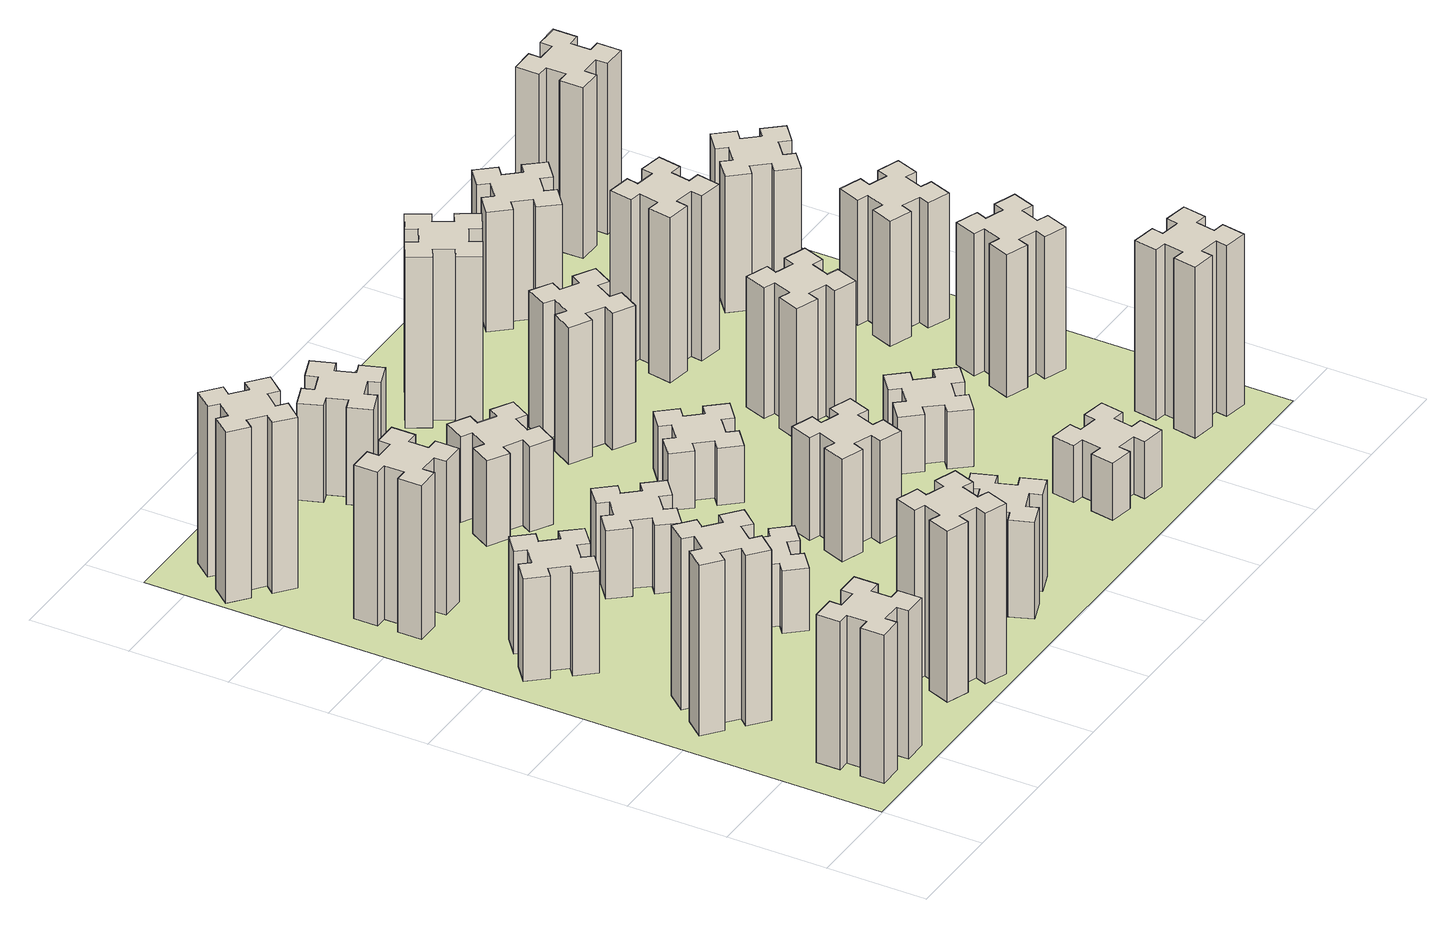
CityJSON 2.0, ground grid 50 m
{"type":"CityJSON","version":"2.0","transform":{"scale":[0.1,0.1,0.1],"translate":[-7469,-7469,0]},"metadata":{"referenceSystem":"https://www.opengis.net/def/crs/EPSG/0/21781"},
"CityObjects":{
"building1":{"type":"Building","attributes":{"class":"1000","function":"1000","usage":"1000","yearOfConstruction":2016,"roofType":"1000","measuredHeight":78,"storeysAboveGround":30,"storeysBelowGround":0},"geometry":[{"type":"Solid","lod":"1","boundaries":[[[[0,1,2,3,4,5,6,7,8,9,10,11,12,13,14,15,16,17,18,19]],[[17,16,20,21]],[[16,15,22,20]],[[15,14,23,22]],[[14,13,24,23]],[[13,12,25,24]],[[12,11,26,25]],[[11,10,27,26]],[[10,9,28,27]],[[9,8,29,28]],[[8,7,30,29]],[[7,6,31,30]],[[6,5,32,31]],[[5,4,33,32]],[[4,3,34,33]],[[3,2,35,34]],[[2,1,36,35]],[[1,0,37,36]],[[0,19,38,37]],[[19,18,39,38]],[[18,17,21,39]],[[24,25,26,27,28,29,30,31,32,33,34,35,36,37,38,39,21,20,22,23]]]]}]},
"building2":{"type":"Building","attributes":{"class":"1000","function":"1000","usage":"1000","yearOfConstruction":2016,"roofType":"1000","measuredHeight":90,"storeysAboveGround":30,"storeysBelowGround":0},"geometry":[{"type":"Solid","lod":"1","boundaries":[[[[40,41,42,43,44,45,46,47,48,49,50,51,52,53,54,55,56,57,58,59]],[[57,56,60,61]],[[56,55,62,60]],[[55,54,63,62]],[[54,53,64,63]],[[53,52,65,64]],[[52,51,66,65]],[[51,50,67,66]],[[50,49,68,67]],[[49,48,69,68]],[[48,47,70,69]],[[47,46,71,70]],[[46,45,72,71]],[[45,44,73,72]],[[44,43,74,73]],[[43,42,75,74]],[[42,41,76,75]],[[41,40,77,76]],[[40,59,78,77]],[[59,58,79,78]],[[58,57,61,79]],[[64,65,66,67,68,69,70,71,72,73,74,75,76,77,78,79,61,60,62,63]]]]}]},
"building3":{"type":"Building","attributes":{"class":"1000","function":"1000","usage":"1000","yearOfConstruction":2016,"roofType":"1000","measuredHeight":54,"storeysAboveGround":30,"storeysBelowGround":0},"geometry":[{"type":"Solid","lod":"1","boundaries":[[[[80,81,82,83,84,85,86,87,88,89,90,91,92,93,94,95,96,97,98,99]],[[97,96,100,101]],[[96,95,102,100]],[[95,94,103,102]],[[94,93,104,103]],[[93,92,105,104]],[[92,91,106,105]],[[91,90,107,106]],[[90,89,108,107]],[[89,88,109,108]],[[88,87,110,109]],[[87,86,111,110]],[[86,85,112,111]],[[85,84,113,112]],[[84,83,114,113]],[[83,82,115,114]],[[82,81,116,115]],[[81,80,117,116]],[[80,99,118,117]],[[99,98,119,118]],[[98,97,101,119]],[[104,105,106,107,108,109,110,111,112,113,114,115,116,117,118,119,101,100,102,103]]]]}]},
"building4":{"type":"Building","attributes":{"class":"1000","function":"1000","usage":"1000","yearOfConstruction":2016,"roofType":"1000","measuredHeight":81,"storeysAboveGround":30,"storeysBelowGround":0},"geometry":[{"type":"Solid","lod":"1","boundaries":[[[[120,121,122,123,124,125,126,127,128,129,130,131,132,133,134,135,136,137,138,139]],[[137,136,140,141]],[[136,135,142,140]],[[135,134,143,142]],[[134,133,144,143]],[[133,132,145,144]],[[132,131,146,145]],[[131,130,147,146]],[[130,129,148,147]],[[129,128,149,148]],[[128,127,150,149]],[[127,126,151,150]],[[126,125,152,151]],[[125,124,153,152]],[[124,123,154,153]],[[123,122,155,154]],[[122,121,156,155]],[[121,120,157,156]],[[120,139,158,157]],[[139,138,159,158]],[[138,137,141,159]],[[144,145,146,147,148,149,150,151,152,153,154,155,156,157,158,159,141,140,142,143]]]]}]},
"building5":{"type":"Building","attributes":{"class":"1000","function":"1000","usage":"1000","yearOfConstruction":2016,"roofType":"1000","measuredHeight":90,"storeysAboveGround":30,"storeysBelowGround":0},"geometry":[{"type":"Solid","lod":"1","boundaries":[[[[160,161,162,163,164,165,166,167,168,169,170,171,172,173,174,175,176,177,178,179]],[[177,176,180,181]],[[176,175,182,180]],[[175,174,183,182]],[[174,173,184,183]],[[173,172,185,184]],[[172,171,186,185]],[[171,170,187,186]],[[170,169,188,187]],[[169,168,189,188]],[[168,167,190,189]],[[167,166,191,190]],[[166,165,192,191]],[[165,164,193,192]],[[164,163,194,193]],[[163,162,195,194]],[[162,161,196,195]],[[161,160,197,196]],[[160,179,198,197]],[[179,178,199,198]],[[178,177,181,199]],[[184,185,186,187,188,189,190,191,192,193,194,195,196,197,198,199,181,180,182,183]]]]}]},
"building6":{"type":"Building","attributes":{"class":"1000","function":"1000","usage":"1000","yearOfConstruction":2016,"roofType":"1000","measuredHeight":90,"storeysAboveGround":30,"storeysBelowGround":0},"geometry":[{"type":"Solid","lod":"1","boundaries":[[[[200,201,202,203,204,205,206,207,208,209,210,211,212,213,214,215,216,217,218,219]],[[217,216,220,221]],[[216,215,222,220]],[[215,214,223,222]],[[214,213,224,223]],[[213,212,225,224]],[[212,211,226,225]],[[211,210,227,226]],[[210,209,228,227]],[[209,208,229,228]],[[208,207,230,229]],[[207,206,231,230]],[[206,205,232,231]],[[205,204,233,232]],[[204,203,234,233]],[[203,202,235,234]],[[202,201,236,235]],[[201,200,237,236]],[[200,219,238,237]],[[219,218,239,238]],[[218,217,221,239]],[[224,225,226,227,228,229,230,231,232,233,234,235,236,237,238,239,221,220,222,223]]]]}]},
"building7":{"type":"Building","attributes":{"class":"1000","function":"1000","usage":"1000","yearOfConstruction":2016,"roofType":"1000","measuredHeight":33,"storeysAboveGround":30,"storeysBelowGround":0},"geometry":[{"type":"Solid","lod":"1","boundaries":[[[[240,241,242,243,244,245,246,247,248,249,250,251,252,253,254,255,256,257,258,259]],[[257,256,260,261]],[[256,255,262,260]],[[255,254,263,262]],[[254,253,264,263]],[[253,252,265,264]],[[252,251,266,265]],[[251,250,267,266]],[[250,249,268,267]],[[249,248,269,268]],[[248,247,270,269]],[[247,246,271,270]],[[246,245,272,271]],[[245,244,273,272]],[[244,243,274,273]],[[243,242,275,274]],[[242,241,276,275]],[[241,240,277,276]],[[240,259,278,277]],[[259,258,279,278]],[[258,257,261,279]],[[264,265,266,267,268,269,270,271,272,273,274,275,276,277,278,279,261,260,262,263]]]]}]},
"building8":{"type":"Building","attributes":{"class":"1000","function":"1000","usage":"1000","yearOfConstruction":2016,"roofType":"1000","measuredHeight":36,"storeysAboveGround":30,"storeysBelowGround":0},"geometry":[{"type":"Solid","lod":"1","boundaries":[[[[280,281,282,283,284,285,286,287,288,289,290,291,292,293,294,295,296,297,298,299]],[[297,296,300,301]],[[296,295,302,300]],[[295,294,303,302]],[[294,293,304,303]],[[293,292,305,304]],[[292,291,306,305]],[[291,290,307,306]],[[290,289,308,307]],[[289,288,309,308]],[[288,287,310,309]],[[287,286,311,310]],[[286,285,312,311]],[[285,284,313,312]],[[284,283,314,313]],[[283,282,315,314]],[[282,281,316,315]],[[281,280,317,316]],[[280,299,318,317]],[[299,298,319,318]],[[298,297,301,319]],[[304,305,306,307,308,309,310,311,312,313,314,315,316,317,318,319,301,300,302,303]]]]}]},
"building9":{"type":"Building","attributes":{"class":"1000","function":"1000","usage":"1000","yearOfConstruction":2016,"roofType":"1000","measuredHeight":51,"storeysAboveGround":30,"storeysBelowGround":0},"geometry":[{"type":"Solid","lod":"1","boundaries":[[[[320,321,322,323,324,325,326,327,328,329,330,331,332,333,334,335,336,337,338,339]],[[337,336,340,341]],[[336,335,342,340]],[[335,334,343,342]],[[334,333,344,343]],[[333,332,345,344]],[[332,331,346,345]],[[331,330,347,346]],[[330,329,348,347]],[[329,328,349,348]],[[328,327,350,349]],[[327,326,351,350]],[[326,325,352,351]],[[325,324,353,352]],[[324,323,354,353]],[[323,322,355,354]],[[322,321,356,355]],[[321,320,357,356]],[[320,339,358,357]],[[339,338,359,358]],[[338,337,341,359]],[[344,345,346,347,348,349,350,351,352,353,354,355,356,357,358,359,341,340,342,343]]]]}]},
"building10":{"type":"Building","attributes":{"class":"1000","function":"1000","usage":"1000","yearOfConstruction":2016,"roofType":"1000","measuredHeight":45,"storeysAboveGround":30,"storeysBelowGround":0},"geometry":[{"type":"Solid","lod":"1","boundaries":[[[[360,361,362,363,364,365,366,367,368,369,370,371,372,373,374,375,376,377,378,379]],[[377,376,380,381]],[[376,375,382,380]],[[375,374,383,382]],[[374,373,384,383]],[[373,372,385,384]],[[372,371,386,385]],[[371,370,387,386]],[[370,369,388,387]],[[369,368,389,388]],[[368,367,390,389]],[[367,366,391,390]],[[366,365,392,391]],[[365,364,393,392]],[[364,363,394,393]],[[363,362,395,394]],[[362,361,396,395]],[[361,360,397,396]],[[360,379,398,397]],[[379,378,399,398]],[[378,377,381,399]],[[384,385,386,387,388,389,390,391,392,393,394,395,396,397,398,399,381,380,382,383]]]]}]},
"building11":{"type":"Building","attributes":{"class":"1000","function":"1000","usage":"1000","yearOfConstruction":2016,"roofType":"1000","measuredHeight":51,"storeysAboveGround":30,"storeysBelowGround":0},"geometry":[{"type":"Solid","lod":"1","boundaries":[[[[400,401,402,403,404,405,406,407,408,409,410,411,412,413,414,415,416,417,418,419]],[[417,416,420,421]],[[416,415,422,420]],[[415,414,423,422]],[[414,413,424,423]],[[413,412,425,424]],[[412,411,426,425]],[[411,410,427,426]],[[410,409,428,427]],[[409,408,429,428]],[[408,407,430,429]],[[407,406,431,430]],[[406,405,432,431]],[[405,404,433,432]],[[404,403,434,433]],[[403,402,435,434]],[[402,401,436,435]],[[401,400,437,436]],[[400,419,438,437]],[[419,418,439,438]],[[418,417,421,439]],[[424,425,426,427,428,429,430,431,432,433,434,435,436,437,438,439,421,420,422,423]]]]}]},
"building12":{"type":"Building","attributes":{"class":"1000","function":"1000","usage":"1000","yearOfConstruction":2016,"roofType":"1000","measuredHeight":54,"storeysAboveGround":30,"storeysBelowGround":0},"geometry":[{"type":"Solid","lod":"1","boundaries":[[[[440,441,442,443,444,445,446,447,448,449,450,451,452,453,454,455,456,457,458,459]],[[457,456,460,461]],[[456,455,462,460]],[[455,454,463,462]],[[454,453,464,463]],[[453,452,465,464]],[[452,451,466,465]],[[451,450,467,466]],[[450,449,468,467]],[[449,448,469,468]],[[448,447,470,469]],[[447,446,471,470]],[[446,445,472,471]],[[445,444,473,472]],[[444,443,474,473]],[[443,442,475,474]],[[442,441,476,475]],[[441,440,477,476]],[[440,459,478,477]],[[459,458,479,478]],[[458,457,461,479]],[[464,465,466,467,468,469,470,471,472,473,474,475,476,477,478,479,461,460,462,463]]]]}]},
"building13":{"type":"Building","attributes":{"class":"1000","function":"1000","usage":"1000","yearOfConstruction":2016,"roofType":"1000","measuredHeight":30,"storeysAboveGround":30,"storeysBelowGround":0},"geometry":[{"type":"Solid","lod":"1","boundaries":[[[[480,481,482,483,484,485,486,487,488,489,490,491,492,493,494,495,496,497,498,499]],[[497,496,500,501]],[[496,495,502,500]],[[495,494,503,502]],[[494,493,504,503]],[[493,492,505,504]],[[492,491,506,505]],[[491,490,507,506]],[[490,489,508,507]],[[489,488,509,508]],[[488,487,510,509]],[[487,486,511,510]],[[486,485,512,511]],[[485,484,513,512]],[[484,483,514,513]],[[483,482,515,514]],[[482,481,516,515]],[[481,480,517,516]],[[480,499,518,517]],[[499,498,519,518]],[[498,497,501,519]],[[504,505,506,507,508,509,510,511,512,513,514,515,516,517,518,519,501,500,502,503]]]]}]},
"building14":{"type":"Building","attributes":{"class":"1000","function":"1000","usage":"1000","yearOfConstruction":2016,"roofType":"1000","measuredHeight":72,"storeysAboveGround":30,"storeysBelowGround":0},"geometry":[{"type":"Solid","lod":"1","boundaries":[[[[520,521,522,523,524,525,526,527,528,529,530,531,532,533,534,535,536,537,538,539]],[[537,536,540,541]],[[536,535,542,540]],[[535,534,543,542]],[[534,533,544,543]],[[533,532,545,544]],[[532,531,546,545]],[[531,530,547,546]],[[530,529,548,547]],[[529,528,549,548]],[[528,527,550,549]],[[527,526,551,550]],[[526,525,552,551]],[[525,524,553,552]],[[524,523,554,553]],[[523,522,555,554]],[[522,521,556,555]],[[521,520,557,556]],[[520,539,558,557]],[[539,538,559,558]],[[538,537,541,559]],[[544,545,546,547,548,549,550,551,552,553,554,555,556,557,558,559,541,540,542,543]]]]}]},
"building15":{"type":"Building","attributes":{"class":"1000","function":"1000","usage":"1000","yearOfConstruction":2016,"roofType":"1000","measuredHeight":30,"storeysAboveGround":30,"storeysBelowGround":0},"geometry":[{"type":"Solid","lod":"1","boundaries":[[[[560,561,562,563,564,565,566,567,568,569,570,571,572,573,574,575,576,577,578,579]],[[577,576,580,581]],[[576,575,582,580]],[[575,574,583,582]],[[574,573,584,583]],[[573,572,585,584]],[[572,571,586,585]],[[571,570,587,586]],[[570,569,588,587]],[[569,568,589,588]],[[568,567,590,589]],[[567,566,591,590]],[[566,565,592,591]],[[565,564,593,592]],[[564,563,594,593]],[[563,562,595,594]],[[562,561,596,595]],[[561,560,597,596]],[[560,579,598,597]],[[579,578,599,598]],[[578,577,581,599]],[[584,585,586,587,588,589,590,591,592,593,594,595,596,597,598,599,581,580,582,583]]]]}]},
"building16":{"type":"Building","attributes":{"class":"1000","function":"1000","usage":"1000","yearOfConstruction":2016,"roofType":"1000","measuredHeight":90,"storeysAboveGround":30,"storeysBelowGround":0},"geometry":[{"type":"Solid","lod":"1","boundaries":[[[[600,601,602,603,604,605,606,607,608,609,610,611,612,613,614,615,616,617,618,619]],[[617,616,620,621]],[[616,615,622,620]],[[615,614,623,622]],[[614,613,624,623]],[[613,612,625,624]],[[612,611,626,625]],[[611,610,627,626]],[[610,609,628,627]],[[609,608,629,628]],[[608,607,630,629]],[[607,606,631,630]],[[606,605,632,631]],[[605,604,633,632]],[[604,603,634,633]],[[603,602,635,634]],[[602,601,636,635]],[[601,600,637,636]],[[600,619,638,637]],[[619,618,639,638]],[[618,617,621,639]],[[624,625,626,627,628,629,630,631,632,633,634,635,636,637,638,639,621,620,622,623]]]]}]},
"building17":{"type":"Building","attributes":{"class":"1000","function":"1000","usage":"1000","yearOfConstruction":2016,"roofType":"1000","measuredHeight":30,"storeysAboveGround":30,"storeysBelowGround":0},"geometry":[{"type":"Solid","lod":"1","boundaries":[[[[640,641,642,643,644,645,646,647,648,649,650,651,652,653,654,655,656,657,658,659]],[[657,656,660,661]],[[656,655,662,660]],[[655,654,663,662]],[[654,653,664,663]],[[653,652,665,664]],[[652,651,666,665]],[[651,650,667,666]],[[650,649,668,667]],[[649,648,669,668]],[[648,647,670,669]],[[647,646,671,670]],[[646,645,672,671]],[[645,644,673,672]],[[644,643,674,673]],[[643,642,675,674]],[[642,641,676,675]],[[641,640,677,676]],[[640,659,678,677]],[[659,658,679,678]],[[658,657,661,679]],[[664,665,666,667,668,669,670,671,672,673,674,675,676,677,678,679,661,660,662,663]]]]}]},
"building18":{"type":"Building","attributes":{"class":"1000","function":"1000","usage":"1000","yearOfConstruction":2016,"roofType":"1000","measuredHeight":69,"storeysAboveGround":30,"storeysBelowGround":0},"geometry":[{"type":"Solid","lod":"1","boundaries":[[[[680,681,682,683,684,685,686,687,688,689,690,691,692,693,694,695,696,697,698,699]],[[697,696,700,701]],[[696,695,702,700]],[[695,694,703,702]],[[694,693,704,703]],[[693,692,705,704]],[[692,691,706,705]],[[691,690,707,706]],[[690,689,708,707]],[[689,688,709,708]],[[688,687,710,709]],[[687,686,711,710]],[[686,685,712,711]],[[685,684,713,712]],[[684,683,714,713]],[[683,682,715,714]],[[682,681,716,715]],[[681,680,717,716]],[[680,699,718,717]],[[699,698,719,718]],[[698,697,701,719]],[[704,705,706,707,708,709,710,711,712,713,714,715,716,717,718,719,701,700,702,703]]]]}]},
"building19":{"type":"Building","attributes":{"class":"1000","function":"1000","usage":"1000","yearOfConstruction":2016,"roofType":"1000","measuredHeight":87,"storeysAboveGround":30,"storeysBelowGround":0},"geometry":[{"type":"Solid","lod":"1","boundaries":[[[[720,721,722,723,724,725,726,727,728,729,730,731,732,733,734,735,736,737,738,739]],[[737,736,740,741]],[[736,735,742,740]],[[735,734,743,742]],[[734,733,744,743]],[[733,732,745,744]],[[732,731,746,745]],[[731,730,747,746]],[[730,729,748,747]],[[729,728,749,748]],[[728,727,750,749]],[[727,726,751,750]],[[726,725,752,751]],[[725,724,753,752]],[[724,723,754,753]],[[723,722,755,754]],[[722,721,756,755]],[[721,720,757,756]],[[720,739,758,757]],[[739,738,759,758]],[[738,737,741,759]],[[744,745,746,747,748,749,750,751,752,753,754,755,756,757,758,759,741,740,742,743]]]]}]},
"building20":{"type":"Building","attributes":{"class":"1000","function":"1000","usage":"1000","yearOfConstruction":2016,"roofType":"1000","measuredHeight":90,"storeysAboveGround":30,"storeysBelowGround":0},"geometry":[{"type":"Solid","lod":"1","boundaries":[[[[760,761,762,763,764,765,766,767,768,769,770,771,772,773,774,775,776,777,778,779]],[[777,776,780,781]],[[776,775,782,780]],[[775,774,783,782]],[[774,773,784,783]],[[773,772,785,784]],[[772,771,786,785]],[[771,770,787,786]],[[770,769,788,787]],[[769,768,789,788]],[[768,767,790,789]],[[767,766,791,790]],[[766,765,792,791]],[[765,764,793,792]],[[764,763,794,793]],[[763,762,795,794]],[[762,761,796,795]],[[761,760,797,796]],[[760,779,798,797]],[[779,778,799,798]],[[778,777,781,799]],[[784,785,786,787,788,789,790,791,792,793,794,795,796,797,798,799,781,780,782,783]]]]}]},
"building21":{"type":"Building","attributes":{"class":"1000","function":"1000","usage":"1000","yearOfConstruction":2016,"roofType":"1000","measuredHeight":63,"storeysAboveGround":30,"storeysBelowGround":0},"geometry":[{"type":"Solid","lod":"1","boundaries":[[[[800,801,802,803,804,805,806,807,808,809,810,811,812,813,814,815,816,817,818,819]],[[817,816,820,821]],[[816,815,822,820]],[[815,814,823,822]],[[814,813,824,823]],[[813,812,825,824]],[[812,811,826,825]],[[811,810,827,826]],[[810,809,828,827]],[[809,808,829,828]],[[808,807,830,829]],[[807,806,831,830]],[[806,805,832,831]],[[805,804,833,832]],[[804,803,834,833]],[[803,802,835,834]],[[802,801,836,835]],[[801,800,837,836]],[[800,819,838,837]],[[819,818,839,838]],[[818,817,821,839]],[[824,825,826,827,828,829,830,831,832,833,834,835,836,837,838,839,821,820,822,823]]]]}]},
"building22":{"type":"Building","attributes":{"class":"1000","function":"1000","usage":"1000","yearOfConstruction":2016,"roofType":"1000","measuredHeight":75,"storeysAboveGround":30,"storeysBelowGround":0},"geometry":[{"type":"Solid","lod":"1","boundaries":[[[[840,841,842,843,844,845,846,847,848,849,850,851,852,853,854,855,856,857,858,859]],[[857,856,860,861]],[[856,855,862,860]],[[855,854,863,862]],[[854,853,864,863]],[[853,852,865,864]],[[852,851,866,865]],[[851,850,867,866]],[[850,849,868,867]],[[849,848,869,868]],[[848,847,870,869]],[[847,846,871,870]],[[846,845,872,871]],[[845,844,873,872]],[[844,843,874,873]],[[843,842,875,874]],[[842,841,876,875]],[[841,840,877,876]],[[840,859,878,877]],[[859,858,879,878]],[[858,857,861,879]],[[864,865,866,867,868,869,870,871,872,873,874,875,876,877,878,879,861,860,862,863]]]]}]},
"building23":{"type":"Building","attributes":{"class":"1000","function":"1000","usage":"1000","yearOfConstruction":2016,"roofType":"1000","measuredHeight":66,"storeysAboveGround":30,"storeysBelowGround":0},"geometry":[{"type":"Solid","lod":"1","boundaries":[[[[880,881,882,883,884,885,886,887,888,889,890,891,892,893,894,895,896,897,898,899]],[[897,896,900,901]],[[896,895,902,900]],[[895,894,903,902]],[[894,893,904,903]],[[893,892,905,904]],[[892,891,906,905]],[[891,890,907,906]],[[890,889,908,907]],[[889,888,909,908]],[[888,887,910,909]],[[887,886,911,910]],[[886,885,912,911]],[[885,884,913,912]],[[884,883,914,913]],[[883,882,915,914]],[[882,881,916,915]],[[881,880,917,916]],[[880,899,918,917]],[[899,898,919,918]],[[898,897,901,919]],[[904,905,906,907,908,909,910,911,912,913,914,915,916,917,918,919,901,900,902,903]]]]}]},
"building24":{"type":"Building","attributes":{"class":"1000","function":"1000","usage":"1000","yearOfConstruction":2016,"roofType":"1000","measuredHeight":72,"storeysAboveGround":30,"storeysBelowGround":0},"geometry":[{"type":"Solid","lod":"1","boundaries":[[[[920,921,922,923,924,925,926,927,928,929,930,931,932,933,934,935,936,937,938,939]],[[937,936,940,941]],[[936,935,942,940]],[[935,934,943,942]],[[934,933,944,943]],[[933,932,945,944]],[[932,931,946,945]],[[931,930,947,946]],[[930,929,948,947]],[[929,928,949,948]],[[928,927,950,949]],[[927,926,951,950]],[[926,925,952,951]],[[925,924,953,952]],[[924,923,954,953]],[[923,922,955,954]],[[922,921,956,955]],[[921,920,957,956]],[[920,939,958,957]],[[939,938,959,958]],[[938,937,941,959]],[[944,945,946,947,948,949,950,951,952,953,954,955,956,957,958,959,941,940,942,943]]]]}]},
"building25":{"type":"Building","attributes":{"class":"1000","function":"1000","usage":"1000","yearOfConstruction":2016,"roofType":"1000","measuredHeight":90,"storeysAboveGround":30,"storeysBelowGround":0},"geometry":[{"type":"Solid","lod":"1","boundaries":[[[[960,961,962,963,964,965,966,967,968,969,970,971,972,973,974,975,976,977,978,979]],[[977,976,980,981]],[[976,975,982,980]],[[975,974,983,982]],[[974,973,984,983]],[[973,972,985,984]],[[972,971,986,985]],[[971,970,987,986]],[[970,969,988,987]],[[969,968,989,988]],[[968,967,990,989]],[[967,966,991,990]],[[966,965,992,991]],[[965,964,993,992]],[[964,963,994,993]],[[963,962,995,994]],[[962,961,996,995]],[[961,960,997,996]],[[960,979,998,997]],[[979,978,999,998]],[[978,977,981,999]],[[984,985,986,987,988,989,990,991,992,993,994,995,996,997,998,999,981,980,982,983]]]]}]},
"landuse1":{"type":"LandUse","attributes":{"name":"plot1","function":"1010"},"geometry":[{"type":"MultiSurface","lod":"1","boundaries":[[[1000,1001,1002,1003]]]}]}
},
"vertices":[
[265,325,0],[265,225,0],[205,225,0],[205,105,0],[325,105,0],[325,165,0],[425,165,0],[425,105,0],[545,105,0],[545,225,0],[485,225,0],[485,325,0],[545,325,0],[545,445,0],[425,445,0],[425,385,0],[325,385,0],[325,445,0],[205,445,0],[205,325,0],[325,385,780],[325,445,780],[425,385,780],[425,445,780],[545,445,780],[545,325,780],[485,325,780],[485,225,780],[545,225,780],[545,105,780],[425,105,780],[425,165,780],[325,165,780],[325,105,780],[205,105,780],[205,225,780],[265,225,780],[265,325,780],[205,325,780],[205,445,780],
[484,1067,0],[408,1132,0],[446,1178,0],[354,1255,0],[277,1163,0],[323,1124,0],[259,1048,0],[213,1086,0],[136,994,0],[228,917,0],[266,963,0],[343,899,0],[304,853,0],[396,776,0],[473,868,0],[427,906,0],[492,983,0],[538,944,0],[615,1036,0],[523,1113,0],[492,983,900],[538,944,900],[427,906,900],[473,868,900],[396,776,900],[304,853,900],[343,899,900],[266,963,900],[228,917,900],[136,994,900],[213,1086,900],[259,1048,900],[323,1124,900],[277,1163,900],[354,1255,900],[446,1178,900],[408,1132,900],[484,1067,900],[523,1113,900],[615,1036,900],
[492,1888,0],[427,1964,0],[473,2003,0],[396,2095,0],[304,2018,0],[343,1972,0],[266,1907,0],[228,1953,0],[136,1876,0],[213,1784,0],[259,1823,0],[323,1746,0],[277,1708,0],[354,1616,0],[446,1693,0],[408,1739,0],[484,1803,0],[523,1757,0],[615,1834,0],[538,1926,0],[484,1803,540],[523,1757,540],[408,1739,540],[446,1693,540],[354,1616,540],[277,1708,540],[323,1746,540],[259,1823,540],[213,1784,540],[136,1876,540],[228,1953,540],[266,1907,540],[343,1972,540],[304,2018,540],[396,2095,540],[473,2003,540],[427,1964,540],[492,1888,540],[538,1926,540],[615,1834,540],
[485,2545,0],[485,2645,0],[545,2645,0],[545,2765,0],[425,2765,0],[425,2705,0],[325,2705,0],[325,2765,0],[205,2765,0],[205,2645,0],[265,2645,0],[265,2545,0],[205,2545,0],[205,2425,0],[325,2425,0],[325,2485,0],[425,2485,0],[425,2425,0],[545,2425,0],[545,2545,0],[425,2485,810],[425,2425,810],[325,2485,810],[325,2425,810],[205,2425,810],[205,2545,810],[265,2545,810],[265,2645,810],[205,2645,810],[205,2765,810],[325,2765,810],[325,2705,810],[425,2705,810],[425,2765,810],[545,2765,810],[545,2645,810],[485,2645,810],[485,2545,810],[545,2545,810],[545,2425,810],
[1029,360,0],[995,266,0],[939,287,0],[897,174,0],[1010,133,0],[1031,189,0],[1125,155,0],[1104,99,0],[1217,57,0],[1258,170,0],[1202,191,0],[1236,285,0],[1292,264,0],[1333,377,0],[1220,418,0],[1200,362,0],[1106,396,0],[1127,452,0],[1014,493,0],[973,380,0],[1106,396,900],[1127,452,900],[1200,362,900],[1220,418,900],[1333,377,900],[1292,264,900],[1236,285,900],[1202,191,900],[1258,170,900],[1217,57,900],[1104,99,900],[1125,155,900],[1031,189,900],[1010,133,900],[897,174,900],[939,287,900],[995,266,900],[1029,360,900],[973,380,900],[1014,493,900],
[384,3387,0],[308,3452,0],[346,3498,0],[254,3575,0],[177,3483,0],[223,3444,0],[159,3368,0],[113,3406,0],[36,3314,0],[128,3237,0],[166,3283,0],[243,3219,0],[204,3173,0],[296,3096,0],[373,3188,0],[327,3226,0],[392,3303,0],[438,3264,0],[515,3356,0],[423,3433,0],[392,3303,900],[438,3264,900],[327,3226,900],[373,3188,900],[296,3096,900],[204,3173,900],[243,3219,900],[166,3283,900],[128,3237,900],[36,3314,900],[113,3406,900],[159,3368,900],[223,3444,900],[177,3483,900],[254,3575,900],[346,3498,900],[308,3452,900],[384,3387,900],[423,3433,900],[515,3356,900],
[1083,1332,0],[1006,1267,0],[968,1313,0],[876,1236,0],[953,1144,0],[999,1183,0],[1063,1106,0],[1017,1068,0],[1094,976,0],[1186,1053,0],[1148,1099,0],[1224,1163,0],[1263,1117,0],[1355,1194,0],[1278,1286,0],[1232,1248,0],[1167,1324,0],[1213,1363,0],[1136,1455,0],[1044,1378,0],[1167,1324,330],[1213,1363,330],[1232,1248,330],[1278,1286,330],[1355,1194,330],[1263,1117,330],[1224,1163,330],[1148,1099,330],[1186,1053,330],[1094,976,330],[1017,1068,330],[1063,1106,330],[999,1183,330],[953,1144,330],[876,1236,330],[968,1313,330],[1006,1267,330],[1083,1332,330],[1044,1378,330],[1136,1455,330],
[1083,1972,0],[1006,1907,0],[968,1953,0],[876,1876,0],[953,1784,0],[999,1823,0],[1063,1746,0],[1017,1708,0],[1094,1616,0],[1186,1693,0],[1148,1739,0],[1224,1803,0],[1263,1757,0],[1355,1834,0],[1278,1926,0],[1232,1888,0],[1167,1964,0],[1213,2003,0],[1136,2095,0],[1044,2018,0],[1167,1964,360],[1213,2003,360],[1232,1888,360],[1278,1926,360],[1355,1834,360],[1263,1757,360],[1224,1803,360],[1148,1739,360],[1186,1693,360],[1094,1616,360],[1017,1708,360],[1063,1746,360],[999,1823,360],[953,1784,360],[876,1876,360],[968,1953,360],[1006,1907,360],[1083,1972,360],[1044,2018,360],[1136,2095,360],
[1765,496,0],[1671,462,0],[1650,518,0],[1537,477,0],[1579,364,0],[1635,385,0],[1669,291,0],[1613,270,0],[1654,157,0],[1767,199,0],[1746,255,0],[1840,289,0],[1860,233,0],[1973,274,0],[1932,387,0],[1876,366,0],[1842,460,0],[1898,480,0],[1857,593,0],[1744,552,0],[1842,460,510],[1898,480,510],[1876,366,510],[1932,387,510],[1973,274,510],[1860,233,510],[1840,289,510],[1746,255,510],[1767,199,510],[1654,157,510],[1613,270,510],[1669,291,510],[1635,385,510],[1579,364,510],[1537,477,510],[1650,518,510],[1671,462,510],[1765,496,510],[1744,552,510],[1857,593,510],
[1117,2525,0],[1204,2475,0],[1174,2423,0],[1278,2363,0],[1338,2467,0],[1286,2497,0],[1336,2584,0],[1388,2554,0],[1448,2658,0],[1344,2718,0],[1314,2666,0],[1227,2716,0],[1257,2768,0],[1153,2828,0],[1093,2724,0],[1145,2694,0],[1095,2607,0],[1043,2637,0],[983,2533,0],[1087,2473,0],[1095,2607,450],[1043,2637,450],[1145,2694,450],[1093,2724,450],[1153,2828,450],[1257,2768,450],[1227,2716,450],[1314,2666,450],[1344,2718,450],[1448,2658,450],[1388,2554,450],[1336,2584,450],[1286,2497,450],[1338,2467,450],[1278,2363,450],[1174,2423,450],[1204,2475,450],[1117,2525,450],[1087,2473,450],[983,2533,450],
[1125,3456,0],[1031,3422,0],[1010,3478,0],[897,3437,0],[939,3324,0],[995,3345,0],[1029,3251,0],[973,3230,0],[1014,3117,0],[1127,3159,0],[1106,3215,0],[1200,3249,0],[1220,3193,0],[1333,3234,0],[1292,3347,0],[1236,3326,0],[1202,3420,0],[1258,3440,0],[1217,3553,0],[1104,3512,0],[1202,3420,510],[1258,3440,510],[1236,3326,510],[1292,3347,510],[1333,3234,510],[1220,3193,510],[1200,3249,510],[1106,3215,510],[1127,3159,510],[1014,3117,510],[973,3230,510],[1029,3251,510],[995,3345,510],[939,3324,510],[897,3437,510],[1010,3478,510],[1031,3422,510],[1125,3456,510],[1104,3512,510],[1217,3553,510],
[1769,1300,0],[1735,1206,0],[1679,1227,0],[1637,1114,0],[1750,1073,0],[1771,1129,0],[1865,1095,0],[1844,1039,0],[1957,997,0],[1998,1110,0],[1942,1131,0],[1976,1225,0],[2032,1204,0],[2073,1317,0],[1960,1358,0],[1940,1302,0],[1846,1336,0],[1867,1392,0],[1754,1433,0],[1713,1320,0],[1846,1336,540],[1867,1392,540],[1940,1302,540],[1960,1358,540],[2073,1317,540],[2032,1204,540],[1976,1225,540],[1942,1131,540],[1998,1110,540],[1957,997,540],[1844,1039,540],[1865,1095,540],[1771,1129,540],[1750,1073,540],[1637,1114,540],[1679,1227,540],[1735,1206,540],[1769,1300,540],[1713,1320,540],[1754,1433,540],
[1972,1988,0],[1907,2064,0],[1953,2103,0],[1876,2195,0],[1784,2118,0],[1823,2072,0],[1746,2007,0],[1708,2053,0],[1616,1976,0],[1693,1884,0],[1739,1923,0],[1803,1846,0],[1757,1808,0],[1834,1716,0],[1926,1793,0],[1888,1839,0],[1964,1903,0],[2003,1857,0],[2095,1934,0],[2018,2026,0],[1964,1903,300],[2003,1857,300],[1888,1839,300],[1926,1793,300],[1834,1716,300],[1757,1808,300],[1803,1846,300],[1739,1923,300],[1693,1884,300],[1616,1976,300],[1708,2053,300],[1746,2007,300],[1823,2072,300],[1784,2118,300],[1876,2195,300],[1953,2103,300],[1907,2064,300],[1972,1988,300],[2018,2026,300],[2095,1934,300],
[2026,2497,0],[2076,2584,0],[2128,2554,0],[2188,2658,0],[2084,2718,0],[2054,2666,0],[1967,2716,0],[1997,2768,0],[1893,2828,0],[1833,2724,0],[1885,2694,0],[1835,2607,0],[1783,2637,0],[1723,2533,0],[1827,2473,0],[1857,2525,0],[1944,2475,0],[1914,2423,0],[2018,2363,0],[2078,2467,0],[1944,2475,720],[1914,2423,720],[1857,2525,720],[1827,2473,720],[1723,2533,720],[1783,2637,720],[1835,2607,720],[1885,2694,720],[1833,2724,720],[1893,2828,720],[1997,2768,720],[1967,2716,720],[2054,2666,720],[2084,2718,720],[2188,2658,720],[2128,2554,720],[2076,2584,720],[2026,2497,720],[2078,2467,720],[2018,2363,720],
[2596,444,0],[2578,345,0],[2519,356,0],[2498,237,0],[2617,217,0],[2627,276,0],[2725,258,0],[2715,199,0],[2833,178,0],[2854,297,0],[2795,307,0],[2812,405,0],[2871,395,0],[2892,513,0],[2774,534,0],[2764,475,0],[2665,492,0],[2676,551,0],[2557,572,0],[2537,454,0],[2665,492,300],[2676,551,300],[2764,475,300],[2774,534,300],[2892,513,300],[2871,395,300],[2812,405,300],[2795,307,300],[2854,297,300],[2833,178,300],[2715,199,300],[2725,258,300],[2627,276,300],[2617,217,300],[2498,237,300],[2519,356,300],[2578,345,300],[2596,444,300],[2537,454,300],[2557,572,300],
[1844,3356,0],[1757,3306,0],[1727,3358,0],[1623,3298,0],[1683,3194,0],[1735,3224,0],[1785,3137,0],[1733,3107,0],[1793,3003,0],[1897,3063,0],[1867,3115,0],[1954,3165,0],[1984,3113,0],[2088,3173,0],[2028,3277,0],[1976,3247,0],[1926,3334,0],[1978,3364,0],[1918,3468,0],[1814,3408,0],[1926,3334,900],[1978,3364,900],[1976,3247,900],[2028,3277,900],[2088,3173,900],[1984,3113,900],[1954,3165,900],[1867,3115,900],[1897,3063,900],[1793,3003,900],[1733,3107,900],[1785,3137,900],[1735,3224,900],[1683,3194,900],[1623,3298,900],[1727,3358,900],[1757,3306,900],[1844,3356,900],[1814,3408,900],[1918,3468,900],
[2628,1099,0],[2704,1163,0],[2743,1117,0],[2835,1194,0],[2758,1286,0],[2712,1248,0],[2647,1324,0],[2693,1363,0],[2616,1455,0],[2524,1378,0],[2563,1332,0],[2486,1267,0],[2448,1313,0],[2356,1236,0],[2433,1144,0],[2479,1183,0],[2543,1106,0],[2497,1068,0],[2574,976,0],[2666,1053,0],[2543,1106,300],[2497,1068,300],[2479,1183,300],[2433,1144,300],[2356,1236,300],[2448,1313,300],[2486,1267,300],[2563,1332,300],[2524,1378,300],[2616,1455,300],[2693,1363,300],[2647,1324,300],[2712,1248,300],[2758,1286,300],[2835,1194,300],[2743,1117,300],[2704,1163,300],[2628,1099,300],[2666,1053,300],[2574,976,300],
[2682,1771,0],[2716,1865,0],[2772,1844,0],[2813,1957,0],[2700,1998,0],[2680,1942,0],[2586,1976,0],[2607,2032,0],[2494,2073,0],[2453,1960,0],[2509,1940,0],[2475,1846,0],[2419,1867,0],[2377,1754,0],[2490,1713,0],[2511,1769,0],[2605,1735,0],[2584,1679,0],[2697,1637,0],[2738,1750,0],[2605,1735,690],[2584,1679,690],[2511,1769,690],[2490,1713,690],[2377,1754,690],[2419,1867,690],[2475,1846,690],[2509,1940,690],[2453,1960,690],[2494,2073,690],[2607,2032,690],[2586,1976,690],[2680,1942,690],[2700,1998,690],[2813,1957,690],[2772,1844,690],[2716,1865,690],[2682,1771,690],[2738,1750,690],[2697,1637,690],
[2596,2664,0],[2578,2565,0],[2519,2576,0],[2498,2457,0],[2617,2437,0],[2627,2496,0],[2725,2478,0],[2715,2419,0],[2833,2398,0],[2854,2517,0],[2795,2527,0],[2812,2625,0],[2871,2615,0],[2892,2733,0],[2774,2754,0],[2764,2695,0],[2665,2712,0],[2676,2771,0],[2557,2792,0],[2537,2674,0],[2665,2712,870],[2676,2771,870],[2764,2695,870],[2774,2754,870],[2892,2733,870],[2871,2615,870],[2812,2625,870],[2795,2527,870],[2854,2517,870],[2833,2398,870],[2715,2419,870],[2725,2478,870],[2627,2496,870],[2617,2437,870],[2498,2457,870],[2519,2576,870],[2578,2565,870],[2596,2664,870],[2537,2674,870],[2557,2792,870],
[3504,475,0],[3405,492,0],[3416,551,0],[3297,572,0],[3277,454,0],[3336,444,0],[3318,345,0],[3259,356,0],[3238,237,0],[3357,217,0],[3367,276,0],[3465,258,0],[3455,199,0],[3573,178,0],[3594,297,0],[3535,307,0],[3552,405,0],[3611,395,0],[3632,513,0],[3514,534,0],[3552,405,900],[3611,395,900],[3535,307,900],[3594,297,900],[3573,178,900],[3455,199,900],[3465,258,900],[3367,276,900],[3357,217,900],[3238,237,900],[3259,356,900],[3318,345,900],[3336,444,900],[3277,454,900],[3297,572,900],[3416,551,900],[3405,492,900],[3504,475,900],[3514,534,900],[3632,513,900],
[2812,3368,0],[2747,3444,0],[2793,3483,0],[2716,3575,0],[2624,3498,0],[2663,3452,0],[2586,3387,0],[2548,3433,0],[2456,3356,0],[2533,3264,0],[2579,3303,0],[2643,3226,0],[2597,3188,0],[2674,3096,0],[2766,3173,0],[2728,3219,0],[2804,3283,0],[2843,3237,0],[2935,3314,0],[2858,3406,0],[2804,3283,630],[2843,3237,630],[2728,3219,630],[2766,3173,630],[2674,3096,630],[2597,3188,630],[2643,3226,630],[2579,3303,630],[2533,3264,630],[2456,3356,630],[2548,3433,630],[2586,3387,630],[2663,3452,630],[2624,3498,630],[2716,3575,630],[2793,3483,630],[2747,3444,630],[2812,3368,630],[2858,3406,630],[2935,3314,630],
[3251,1129,0],[3345,1095,0],[3324,1039,0],[3437,997,0],[3478,1110,0],[3422,1131,0],[3456,1225,0],[3512,1204,0],[3553,1317,0],[3440,1358,0],[3420,1302,0],[3326,1336,0],[3347,1392,0],[3234,1433,0],[3193,1320,0],[3249,1300,0],[3215,1206,0],[3159,1227,0],[3117,1114,0],[3230,1073,0],[3215,1206,750],[3159,1227,750],[3249,1300,750],[3193,1320,750],[3234,1433,750],[3347,1392,750],[3326,1336,750],[3420,1302,750],[3440,1358,750],[3553,1317,750],[3512,1204,750],[3456,1225,750],[3422,1131,750],[3478,1110,750],[3437,997,750],[3324,1039,750],[3345,1095,750],[3251,1129,750],[3230,1073,750],[3117,1114,750],
[3520,1942,0],[3426,1976,0],[3447,2032,0],[3334,2073,0],[3293,1960,0],[3349,1940,0],[3315,1846,0],[3259,1867,0],[3217,1754,0],[3330,1713,0],[3351,1769,0],[3445,1735,0],[3424,1679,0],[3537,1637,0],[3578,1750,0],[3522,1771,0],[3556,1865,0],[3612,1844,0],[3653,1957,0],[3540,1998,0],[3556,1865,660],[3612,1844,660],[3522,1771,660],[3578,1750,660],[3537,1637,660],[3424,1679,660],[3445,1735,660],[3351,1769,660],[3330,1713,660],[3217,1754,660],[3259,1867,660],[3315,1846,660],[3349,1940,660],[3293,1960,660],[3334,2073,660],[3447,2032,660],[3426,1976,660],[3520,1942,660],[3540,1998,660],[3653,1957,660],
[3219,2463,0],[3283,2386,0],[3237,2348,0],[3314,2256,0],[3406,2333,0],[3368,2379,0],[3444,2443,0],[3483,2397,0],[3575,2474,0],[3498,2566,0],[3452,2528,0],[3387,2604,0],[3433,2643,0],[3356,2735,0],[3264,2658,0],[3303,2612,0],[3226,2547,0],[3188,2593,0],[3096,2516,0],[3173,2424,0],[3226,2547,720],[3188,2593,720],[3303,2612,720],[3264,2658,720],[3356,2735,720],[3433,2643,720],[3387,2604,720],[3452,2528,720],[3498,2566,720],[3575,2474,720],[3483,2397,720],[3444,2443,720],[3368,2379,720],[3406,2333,720],[3314,2256,720],[3237,2348,720],[3283,2386,720],[3219,2463,720],[3173,2424,720],[3096,2516,720],
[3285,3325,0],[3385,3325,0],[3385,3265,0],[3505,3265,0],[3505,3385,0],[3445,3385,0],[3445,3485,0],[3505,3485,0],[3505,3605,0],[3385,3605,0],[3385,3545,0],[3285,3545,0],[3285,3605,0],[3165,3605,0],[3165,3485,0],[3225,3485,0],[3225,3385,0],[3165,3385,0],[3165,3265,0],[3285,3265,0],[3225,3385,900],[3165,3385,900],[3225,3485,900],[3165,3485,900],[3165,3605,900],[3285,3605,900],[3285,3545,900],[3385,3545,900],[3385,3605,900],[3505,3605,900],[3505,3485,900],[3445,3485,900],[3445,3385,900],[3505,3385,900],[3505,3265,900],[3385,3265,900],[3385,3325,900],[3285,3325,900],[3285,3265,900],[3165,3265,900],
[5,3705,0],[3705,3705,0],[3705,5,0],[5,5,0]
]}
